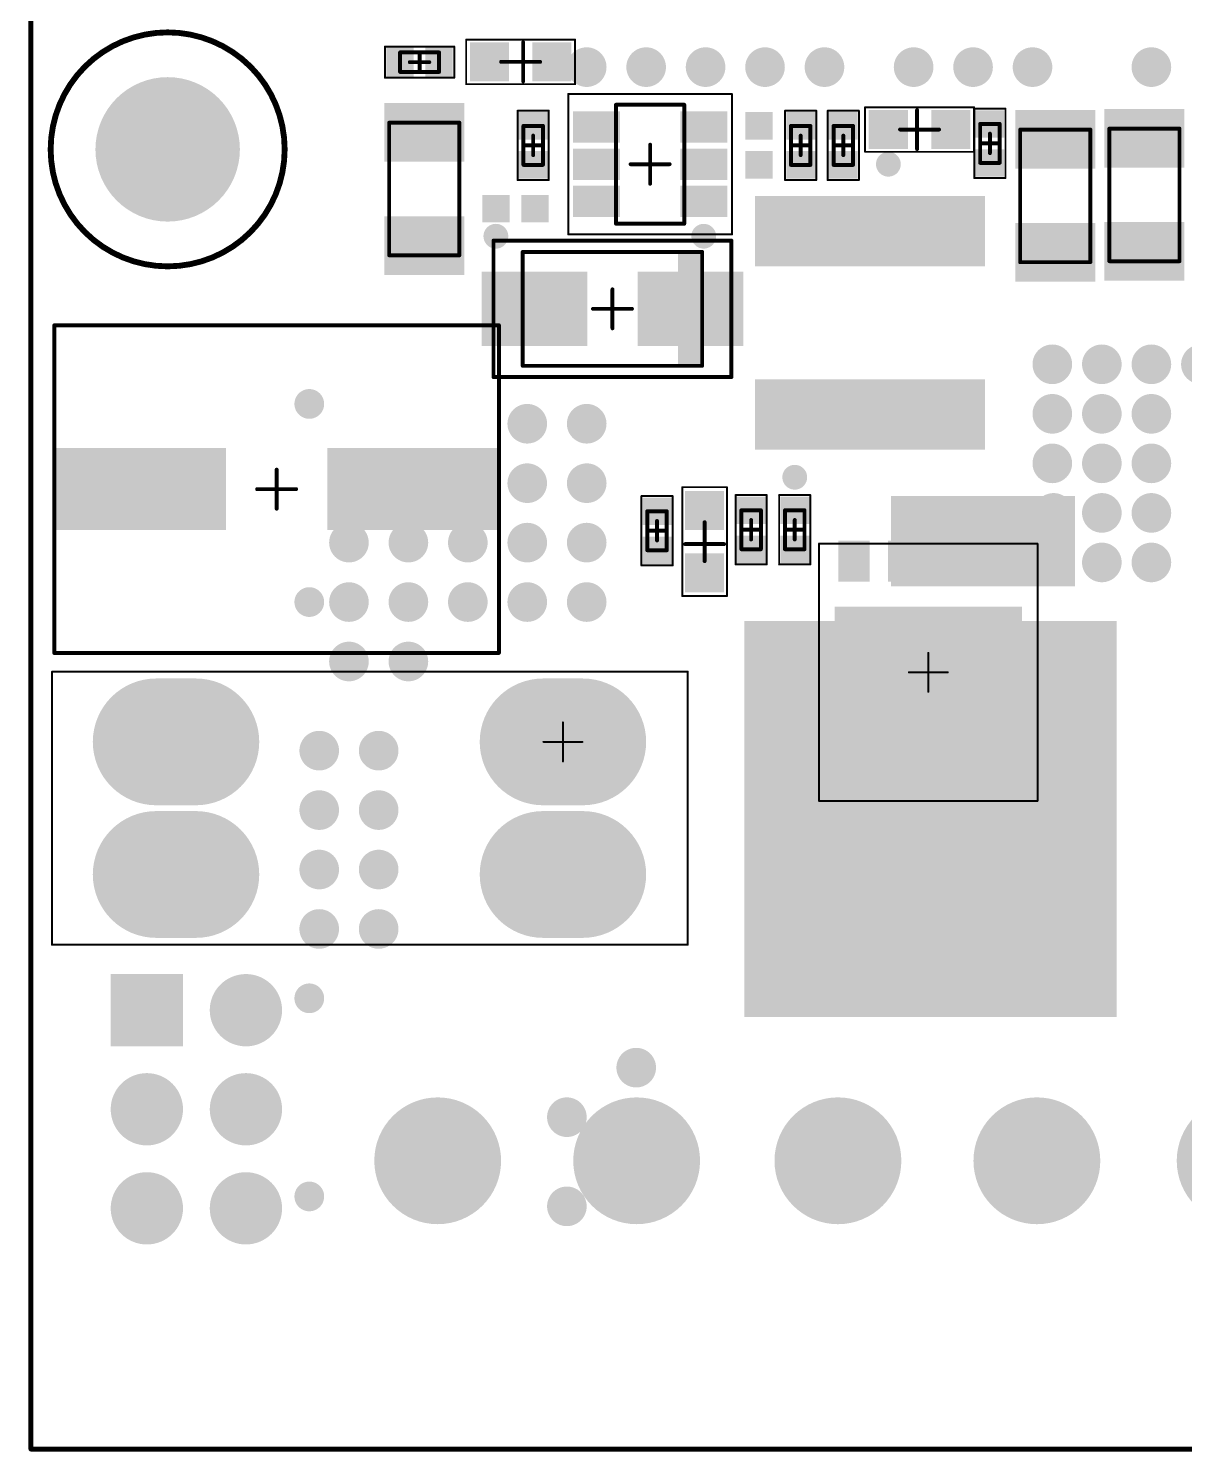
# Model space of a CAD drawing. Header units: millimetres. Extents: x 213 to 316, y 2 to 74.
# Drawn here: x 213.44 to 243.08, y 1.9 to 38.39 of the extents above; entities that cross this region are included whole.
import ezdxf

# ---------------------------------------------------------------- set-up
doc = ezdxf.new("R2010")
doc.units = ezdxf.units.MM
for name, color, linetype in [('BottomSolder', 6, 'Continuous'), ('KeepOutLayer', 6, 'Continuous'), ('Mechanical13', 56, 'Continuous'), ('Mechanical15', 56, 'Continuous'), ('MultiLayer', 9, 'Continuous'), ('TopPaste', 8, 'Continuous'), ('TopSolder', 216, 'Continuous')]:
    doc.layers.add(name, color=color, linetype=linetype)

msp = doc.modelspace()

# ---------------------------------------------------------------- linework, layer by layer
at = {"layer": 'BottomSolder'}
for points, const_width in [([(216.083, 35.289, 1), (217.935, 35.289, 1)], 1.852), ([(215.903, 20.097, 1), (217.528, 20.097, 1)], 1.626), ([(216.919, 20.097, 1), (218.544, 20.097, 1)], 1.626), ([(225.823, 20.097, 1), (227.448, 20.097, 1)], 1.626), ([(226.839, 20.097, 1), (228.464, 20.097, 1)], 1.626), ([(215.903, 16.697, 1), (217.528, 16.697, 1)], 1.626), ([(216.919, 16.697, 1), (218.544, 16.697, 1)], 1.626), ([(225.823, 16.697, 1), (227.448, 16.697, 1)], 1.626), ([(226.839, 16.697, 1), (228.464, 16.697, 1)], 1.626), ([(218.552, 13.217, 1), (219.479, 13.217, 1)], 0.927), ([(216.012, 10.677, 1), (216.939, 10.677, 1)], 0.927), ([(218.552, 10.677, 1), (219.479, 10.677, 1)], 0.927), ([(223.12, 9.356, 1), (224.745, 9.356, 1)], 1.626), ([(228.221, 9.356, 1), (229.846, 9.356, 1)], 1.626), ([(233.381, 9.356, 1), (235.007, 9.356, 1)], 1.626), ([(238.482, 9.356, 1), (240.108, 9.356, 1)], 1.626), ([(243.694, 9.356, 1), (245.319, 9.356, 1)], 1.626), ([(216.012, 8.137, 1), (216.939, 8.137, 1)], 0.927), ([(218.552, 8.137, 1), (219.479, 8.137, 1)], 0.927)]:
    msp.add_lwpolyline(points, format="xyb", close=True, dxfattribs=dict(at, const_width=const_width))
at = {"layer": 'BottomSolder', "const_width": 3.251}
for points in [[(217.731, 20.097), (216.715, 20.097)], [(227.651, 20.097), (226.635, 20.097)], [(217.731, 16.697), (216.715, 16.697)], [(227.651, 16.697), (226.635, 16.697)]]:
    msp.add_lwpolyline(points, dxfattribs=at)
at = {"layer": 'BottomSolder'}
for points in [[(231.792, 13.039), (241.342, 13.039), (231.792, 23.199), (241.342, 23.199)], [(215.549, 14.143), (215.549, 12.29), (217.402, 14.143), (217.402, 12.29)]]:
    msp.add_solid(points, dxfattribs=at)
at = {"layer": 'KeepOutLayer', "const_width": 0.127}
for points in [[(213.504, 1.965), (213.504, 73.643)], [(213.504, 1.965), (314.9, 1.965)]]:
    msp.add_lwpolyline(points, dxfattribs=at)
at = {"layer": 'KeepOutLayer'}
for points, const_width in [([(220.009, 35.289, 1), (214.009, 35.289, 1)], 0.15), ([(213.971, 35.289, 1), (214.046, 35.289, 1)], 0.075), ([(219.971, 35.289, 1), (220.046, 35.289, 1)], 0.075), ([(213.472, 1.965, 1), (213.535, 1.965, 1)], 0.0635), ([(213.472, 1.965, 1), (213.535, 1.965, 1)], 0.0635)]:
    msp.add_lwpolyline(points, format="xyb", close=True, dxfattribs=dict(at, const_width=const_width))
at = {"layer": 'Mechanical13', "const_width": 0.1}
for points in [[(222.968, 37.775), (223.968, 37.775)], [(222.968, 37.275), (222.968, 37.775)], [(223.968, 37.275), (223.968, 37.775)], [(222.968, 37.275), (223.968, 37.275)], [(228.504, 36.433), (230.254, 36.433)], [(228.504, 33.383), (228.504, 36.433)], [(230.254, 33.383), (230.254, 36.433)], [(222.687, 35.973), (224.487, 35.973)], [(222.687, 32.573), (222.687, 35.973)], [(224.487, 32.573), (224.487, 35.973)], [(226.131, 35.891), (226.631, 35.891)], [(226.131, 34.891), (226.131, 35.891)], [(226.631, 34.891), (226.631, 35.891)], [(232.989, 35.891), (233.489, 35.891)], [(232.989, 34.891), (232.989, 35.891)], [(233.489, 34.891), (233.489, 35.891)], [(234.082, 35.891), (234.582, 35.891)], [(234.082, 34.891), (234.082, 35.891)], [(234.582, 34.891), (234.582, 35.891)], [(237.841, 35.942), (238.341, 35.942)], [(237.841, 34.942), (237.841, 35.942)], [(238.341, 34.942), (238.341, 35.942)], [(238.867, 35.796), (240.667, 35.796)], [(238.867, 32.396), (238.867, 35.796)], [(240.667, 32.396), (240.667, 35.796)], [(241.153, 35.821), (242.953, 35.821)], [(241.153, 32.421), (241.153, 35.821)], [(242.953, 32.421), (242.953, 35.821)], [(226.131, 34.891), (226.631, 34.891)], [(232.989, 34.891), (233.489, 34.891)], [(234.082, 34.891), (234.582, 34.891)], [(237.841, 34.942), (238.341, 34.942)], [(228.504, 33.383), (230.254, 33.383)], [(222.687, 32.573), (224.487, 32.573)], [(226.113, 32.66), (230.713, 32.66)], [(226.113, 29.74), (226.113, 32.66)], [(230.713, 29.74), (230.713, 32.66)], [(238.867, 32.396), (240.667, 32.396)], [(241.153, 32.421), (242.953, 32.421)], [(226.113, 29.74), (230.713, 29.74)], [(229.306, 26.01), (229.806, 26.01)], [(229.306, 25.01), (229.306, 26.01)], [(229.806, 25.01), (229.806, 26.01)], [(231.719, 26.036), (232.219, 26.036)], [(231.719, 25.036), (231.719, 26.036)], [(232.219, 25.036), (232.219, 26.036)], [(232.837, 25.036), (232.837, 26.036)], [(232.837, 26.036), (233.337, 26.036)], [(233.337, 25.036), (233.337, 26.036)], [(229.306, 25.01), (229.806, 25.01)], [(231.719, 25.036), (232.219, 25.036)], [(232.837, 25.036), (233.337, 25.036)]]:
    msp.add_lwpolyline(points, dxfattribs=at)
at = {"layer": 'Mechanical13', "const_width": 0.05}
for points in [[(222.943, 37.775, 1), (222.993, 37.775, 1)], [(222.943, 37.775, 1), (222.993, 37.775, 1)], [(223.943, 37.775, 1), (223.993, 37.775, 1)], [(223.943, 37.775, 1), (223.993, 37.775, 1)], [(222.943, 37.275, 1), (222.993, 37.275, 1)], [(222.943, 37.275, 1), (222.993, 37.275, 1)], [(223.943, 37.275, 1), (223.993, 37.275, 1)], [(223.943, 37.275, 1), (223.993, 37.275, 1)], [(228.479, 36.433, 1), (228.529, 36.433, 1)], [(228.479, 36.433, 1), (228.529, 36.433, 1)], [(230.229, 36.433, 1), (230.279, 36.433, 1)], [(230.229, 36.433, 1), (230.279, 36.433, 1)], [(222.662, 35.973, 1), (222.712, 35.973, 1)], [(222.662, 35.973, 1), (222.712, 35.973, 1)], [(224.462, 35.973, 1), (224.512, 35.973, 1)], [(224.462, 35.973, 1), (224.512, 35.973, 1)], [(226.106, 35.891, 1), (226.156, 35.891, 1)], [(226.106, 35.891, 1), (226.156, 35.891, 1)], [(226.606, 35.891, 1), (226.656, 35.891, 1)], [(226.606, 35.891, 1), (226.656, 35.891, 1)], [(232.964, 35.891, 1), (233.014, 35.891, 1)], [(232.964, 35.891, 1), (233.014, 35.891, 1)], [(233.464, 35.891, 1), (233.514, 35.891, 1)], [(233.464, 35.891, 1), (233.514, 35.891, 1)], [(234.057, 35.891, 1), (234.107, 35.891, 1)], [(234.057, 35.891, 1), (234.107, 35.891, 1)], [(234.557, 35.891, 1), (234.607, 35.891, 1)], [(234.557, 35.891, 1), (234.607, 35.891, 1)], [(237.816, 35.942, 1), (237.866, 35.942, 1)], [(237.816, 35.942, 1), (237.866, 35.942, 1)], [(238.316, 35.942, 1), (238.366, 35.942, 1)], [(238.316, 35.942, 1), (238.366, 35.942, 1)], [(238.842, 35.796, 1), (238.892, 35.796, 1)], [(238.842, 35.796, 1), (238.892, 35.796, 1)], [(240.642, 35.796, 1), (240.692, 35.796, 1)], [(240.642, 35.796, 1), (240.692, 35.796, 1)], [(241.128, 35.821, 1), (241.178, 35.821, 1)], [(241.128, 35.821, 1), (241.178, 35.821, 1)], [(242.928, 35.821, 1), (242.978, 35.821, 1)], [(242.928, 35.821, 1), (242.978, 35.821, 1)], [(226.106, 34.891, 1), (226.156, 34.891, 1)], [(226.106, 34.891, 1), (226.156, 34.891, 1)], [(226.606, 34.891, 1), (226.656, 34.891, 1)], [(226.606, 34.891, 1), (226.656, 34.891, 1)], [(232.964, 34.891, 1), (233.014, 34.891, 1)], [(232.964, 34.891, 1), (233.014, 34.891, 1)], [(233.464, 34.891, 1), (233.514, 34.891, 1)], [(233.464, 34.891, 1), (233.514, 34.891, 1)], [(234.057, 34.891, 1), (234.107, 34.891, 1)], [(234.057, 34.891, 1), (234.107, 34.891, 1)], [(234.557, 34.891, 1), (234.607, 34.891, 1)], [(234.557, 34.891, 1), (234.607, 34.891, 1)], [(237.816, 34.942, 1), (237.866, 34.942, 1)], [(237.816, 34.942, 1), (237.866, 34.942, 1)], [(238.316, 34.942, 1), (238.366, 34.942, 1)], [(238.316, 34.942, 1), (238.366, 34.942, 1)], [(228.479, 33.383, 1), (228.529, 33.383, 1)], [(228.479, 33.383, 1), (228.529, 33.383, 1)], [(230.229, 33.383, 1), (230.279, 33.383, 1)], [(230.229, 33.383, 1), (230.279, 33.383, 1)], [(222.662, 32.573, 1), (222.712, 32.573, 1)], [(222.662, 32.573, 1), (222.712, 32.573, 1)], [(224.462, 32.573, 1), (224.512, 32.573, 1)], [(224.462, 32.573, 1), (224.512, 32.573, 1)], [(226.088, 32.66, 1), (226.138, 32.66, 1)], [(226.088, 32.66, 1), (226.138, 32.66, 1)], [(230.688, 32.66, 1), (230.738, 32.66, 1)], [(230.688, 32.66, 1), (230.738, 32.66, 1)], [(238.842, 32.396, 1), (238.892, 32.396, 1)], [(238.842, 32.396, 1), (238.892, 32.396, 1)], [(240.642, 32.396, 1), (240.692, 32.396, 1)], [(240.642, 32.396, 1), (240.692, 32.396, 1)], [(241.128, 32.421, 1), (241.178, 32.421, 1)], [(241.128, 32.421, 1), (241.178, 32.421, 1)], [(242.928, 32.421, 1), (242.978, 32.421, 1)], [(242.928, 32.421, 1), (242.978, 32.421, 1)], [(226.088, 29.74, 1), (226.138, 29.74, 1)], [(226.088, 29.74, 1), (226.138, 29.74, 1)], [(230.688, 29.74, 1), (230.738, 29.74, 1)], [(230.688, 29.74, 1), (230.738, 29.74, 1)], [(229.281, 26.01, 1), (229.331, 26.01, 1)], [(229.281, 26.01, 1), (229.331, 26.01, 1)], [(229.781, 26.01, 1), (229.831, 26.01, 1)], [(229.781, 26.01, 1), (229.831, 26.01, 1)], [(231.694, 26.036, 1), (231.744, 26.036, 1)], [(231.694, 26.036, 1), (231.744, 26.036, 1)], [(232.194, 26.036, 1), (232.244, 26.036, 1)], [(232.194, 26.036, 1), (232.244, 26.036, 1)], [(232.812, 26.036, 1), (232.862, 26.036, 1)], [(232.812, 26.036, 1), (232.862, 26.036, 1)], [(233.312, 26.036, 1), (233.362, 26.036, 1)], [(233.312, 26.036, 1), (233.362, 26.036, 1)], [(229.281, 25.01, 1), (229.331, 25.01, 1)], [(229.281, 25.01, 1), (229.331, 25.01, 1)], [(229.781, 25.01, 1), (229.831, 25.01, 1)], [(229.781, 25.01, 1), (229.831, 25.01, 1)], [(231.694, 25.036, 1), (231.744, 25.036, 1)], [(231.694, 25.036, 1), (231.744, 25.036, 1)], [(232.194, 25.036, 1), (232.244, 25.036, 1)], [(232.194, 25.036, 1), (232.244, 25.036, 1)], [(232.812, 25.036, 1), (232.862, 25.036, 1)], [(232.812, 25.036, 1), (232.862, 25.036, 1)], [(233.312, 25.036, 1), (233.362, 25.036, 1)], [(233.312, 25.036, 1), (233.362, 25.036, 1)]]:
    msp.add_lwpolyline(points, format="xyb", close=True, dxfattribs=at)
at = {"layer": 'Mechanical13'}
msp.add_solid([(230.094, 29.74), (230.713, 29.74), (230.094, 32.66), (230.713, 32.66)], dxfattribs=at)
at = {"layer": 'Mechanical15'}
for points, const_width in [([(222.579, 37.925), (224.357, 37.925)], 0.05), ([(222.579, 37.125), (222.579, 37.925)], 0.05), ([(224.357, 37.125), (224.357, 37.925)], 0.05), ([(224.662, 38.104), (227.456, 38.104)], 0.05), ([(224.662, 38.104), (224.662, 36.961)], 0.05), ([(226.123, 37.033), (226.123, 38.033)], 0.1), ([(227.456, 36.961), (227.456, 38.104)], 0.05), ([(223.468, 37.275), (223.468, 37.775)], 0.1), ([(225.559, 37.533), (226.559, 37.533)], 0.1), ([(223.218, 37.525), (223.718, 37.525)], 0.1), ([(222.579, 37.125), (224.357, 37.125)], 0.05), ([(224.662, 36.961), (227.456, 36.961)], 0.05), ([(227.279, 36.708), (231.479, 36.708)], 0.05), ([(227.279, 33.108), (227.279, 36.708)], 0.05), ([(231.479, 33.108), (231.479, 36.708)], 0.05), ([(225.981, 36.28), (226.781, 36.28)], 0.05), ([(225.981, 34.502), (225.981, 36.28)], 0.05), ([(226.781, 34.502), (226.781, 36.28)], 0.05), ([(232.839, 36.28), (233.639, 36.28)], 0.05), ([(232.839, 34.502), (232.839, 36.28)], 0.05), ([(233.639, 34.502), (233.639, 36.28)], 0.05), ([(233.932, 36.28), (234.732, 36.28)], 0.05), ([(233.932, 34.502), (233.932, 36.28)], 0.05), ([(234.732, 34.502), (234.732, 36.28)], 0.05), ([(234.89, 36.369), (237.684, 36.369)], 0.05), ([(234.89, 35.226), (234.89, 36.369)], 0.05), ([(236.224, 35.297), (236.224, 36.297)], 0.1), ([(237.684, 36.369), (237.684, 35.226)], 0.05), ([(237.691, 36.331), (238.491, 36.331)], 0.05), ([(237.691, 34.553), (237.691, 36.331)], 0.05), ([(238.491, 34.553), (238.491, 36.331)], 0.05), ([(235.787, 35.797), (236.787, 35.797)], 0.1), ([(226.131, 35.391), (226.631, 35.391)], 0.1), ([(226.381, 35.141), (226.381, 35.641)], 0.1), ([(229.379, 34.408), (229.379, 35.408)], 0.1), ([(232.989, 35.391), (233.489, 35.391)], 0.1), ([(233.239, 35.141), (233.239, 35.641)], 0.1), ([(234.082, 35.391), (234.582, 35.391)], 0.1), ([(234.332, 35.141), (234.332, 35.641)], 0.1), ([(237.841, 35.442), (238.341, 35.442)], 0.1), ([(238.091, 35.192), (238.091, 35.692)], 0.1), ([(234.89, 35.226), (237.684, 35.226)], 0.05), ([(228.879, 34.908), (229.879, 34.908)], 0.1), ([(225.981, 34.502), (226.781, 34.502)], 0.05), ([(232.839, 34.502), (233.639, 34.502)], 0.05), ([(233.932, 34.502), (234.732, 34.502)], 0.05), ([(237.691, 34.553), (238.491, 34.553)], 0.05), ([(225.363, 32.95), (231.463, 32.95)], 0.1), ([(225.363, 29.45), (225.363, 32.95)], 0.1), ([(227.279, 33.108), (231.479, 33.108)], 0.05), ([(231.463, 29.45), (231.463, 32.95)], 0.1), ([(228.413, 30.7), (228.413, 31.7)], 0.1), ([(227.913, 31.2), (228.913, 31.2)], 0.1), ([(214.103, 26.577), (214.103, 30.777)], 0.1), ([(214.103, 30.777), (225.503, 30.777)], 0.1), ([(225.503, 22.377), (225.503, 30.777)], 0.1), ([(225.363, 29.45), (231.463, 29.45)], 0.1), ([(219.803, 26.077), (219.803, 27.077)], 0.1), ([(230.204, 23.834), (230.204, 26.628)], 0.05), ([(230.204, 26.628), (231.347, 26.628)], 0.05), ([(231.347, 23.834), (231.347, 26.628)], 0.05), ([(214.103, 22.377), (214.103, 26.577)], 0.1), ([(219.303, 26.577), (220.303, 26.577)], 0.1), ([(229.156, 26.399), (229.956, 26.399)], 0.05), ([(229.156, 24.621), (229.156, 26.399)], 0.05), ([(229.956, 24.621), (229.956, 26.399)], 0.05), ([(231.569, 26.425), (232.369, 26.425)], 0.05), ([(231.569, 24.647), (231.569, 26.425)], 0.05), ([(232.369, 24.647), (232.369, 26.425)], 0.05), ([(232.687, 24.647), (232.687, 26.425)], 0.05), ([(232.687, 26.425), (233.487, 26.425)], 0.05), ([(233.487, 24.647), (233.487, 26.425)], 0.05), ([(229.306, 25.51), (229.806, 25.51)], 0.1), ([(229.556, 25.26), (229.556, 25.76)], 0.1), ([(230.776, 24.731), (230.776, 25.731)], 0.1), ([(231.719, 25.536), (232.219, 25.536)], 0.1), ([(231.969, 25.286), (231.969, 25.786)], 0.1), ([(232.837, 25.536), (233.337, 25.536)], 0.1), ([(233.087, 25.286), (233.087, 25.786)], 0.1), ([(230.276, 25.168), (231.276, 25.168)], 0.1), ([(233.712, 25.181), (233.712, 18.581)], 0.05), ([(233.712, 25.181), (239.312, 25.181)], 0.05), ([(239.312, 18.581), (239.312, 25.181)], 0.05), ([(229.156, 24.621), (229.956, 24.621)], 0.05), ([(231.569, 24.647), (232.369, 24.647)], 0.05), ([(232.687, 24.647), (233.487, 24.647)], 0.05), ([(230.204, 23.834), (231.347, 23.834)], 0.05), ([(214.103, 22.377), (225.503, 22.377)], 0.1), ([(236.512, 21.381), (236.512, 22.381)], 0.05), ([(214.043, 21.897), (230.343, 21.897)], 0.05), ([(214.043, 14.897), (214.043, 21.897)], 0.05), ([(230.343, 14.897), (230.343, 21.897)], 0.05), ([(236.012, 21.881), (237.012, 21.881)], 0.05), ([(227.143, 19.597), (227.143, 20.597)], 0.05), ([(226.643, 20.097), (227.643, 20.097)], 0.05), ([(233.712, 18.581), (239.312, 18.581)], 0.05), ([(214.043, 14.897), (230.343, 14.897)], 0.05)]:
    msp.add_lwpolyline(points, dxfattribs=dict(at, const_width=const_width))
for points, const_width in [([(222.567, 37.925, 1), (222.592, 37.925, 1)], 0.025), ([(222.567, 37.925, 1), (222.592, 37.925, 1)], 0.025), ([(224.345, 37.925, 1), (224.37, 37.925, 1)], 0.025), ([(224.345, 37.925, 1), (224.37, 37.925, 1)], 0.025), ([(224.65, 38.104, 1), (224.675, 38.104, 1)], 0.025), ([(224.65, 38.104, 1), (224.675, 38.104, 1)], 0.025), ([(226.098, 38.033, 1), (226.148, 38.033, 1)], 0.05), ([(227.444, 38.104, 1), (227.469, 38.104, 1)], 0.025), ([(227.444, 38.104, 1), (227.469, 38.104, 1)], 0.025), ([(223.443, 37.775, 1), (223.493, 37.775, 1)], 0.05), ([(225.534, 37.533, 1), (225.584, 37.533, 1)], 0.05), ([(226.534, 37.533, 1), (226.584, 37.533, 1)], 0.05), ([(223.193, 37.525, 1), (223.243, 37.525, 1)], 0.05), ([(223.443, 37.275, 1), (223.493, 37.275, 1)], 0.05), ([(223.693, 37.525, 1), (223.743, 37.525, 1)], 0.05), ([(222.567, 37.125, 1), (222.592, 37.125, 1)], 0.025), ([(222.567, 37.125, 1), (222.592, 37.125, 1)], 0.025), ([(224.345, 37.125, 1), (224.37, 37.125, 1)], 0.025), ([(224.345, 37.125, 1), (224.37, 37.125, 1)], 0.025), ([(224.65, 36.961, 1), (224.675, 36.961, 1)], 0.025), ([(224.65, 36.961, 1), (224.675, 36.961, 1)], 0.025), ([(226.098, 37.033, 1), (226.148, 37.033, 1)], 0.05), ([(227.444, 36.961, 1), (227.469, 36.961, 1)], 0.025), ([(227.444, 36.961, 1), (227.469, 36.961, 1)], 0.025), ([(227.266, 36.708, 1), (227.291, 36.708, 1)], 0.025), ([(227.266, 36.708, 1), (227.291, 36.708, 1)], 0.025), ([(231.466, 36.708, 1), (231.491, 36.708, 1)], 0.025), ([(231.466, 36.708, 1), (231.491, 36.708, 1)], 0.025), ([(225.969, 36.28, 1), (225.994, 36.28, 1)], 0.025), ([(225.969, 36.28, 1), (225.994, 36.28, 1)], 0.025), ([(226.769, 36.28, 1), (226.794, 36.28, 1)], 0.025), ([(226.769, 36.28, 1), (226.794, 36.28, 1)], 0.025), ([(232.827, 36.28, 1), (232.852, 36.28, 1)], 0.025), ([(232.827, 36.28, 1), (232.852, 36.28, 1)], 0.025), ([(233.627, 36.28, 1), (233.652, 36.28, 1)], 0.025), ([(233.627, 36.28, 1), (233.652, 36.28, 1)], 0.025), ([(233.919, 36.28, 1), (233.944, 36.28, 1)], 0.025), ([(233.919, 36.28, 1), (233.944, 36.28, 1)], 0.025), ([(234.719, 36.28, 1), (234.744, 36.28, 1)], 0.025), ([(234.719, 36.28, 1), (234.744, 36.28, 1)], 0.025), ([(234.878, 36.369, 1), (234.903, 36.369, 1)], 0.025), ([(234.878, 36.369, 1), (234.903, 36.369, 1)], 0.025), ([(236.199, 36.297, 1), (236.249, 36.297, 1)], 0.05), ([(237.672, 36.369, 1), (237.697, 36.369, 1)], 0.025), ([(237.672, 36.369, 1), (237.697, 36.369, 1)], 0.025), ([(237.678, 36.331, 1), (237.703, 36.331, 1)], 0.025), ([(237.678, 36.331, 1), (237.703, 36.331, 1)], 0.025), ([(238.478, 36.331, 1), (238.503, 36.331, 1)], 0.025), ([(238.478, 36.331, 1), (238.503, 36.331, 1)], 0.025), ([(235.762, 35.797, 1), (235.812, 35.797, 1)], 0.05), ([(236.762, 35.797, 1), (236.812, 35.797, 1)], 0.05), ([(226.106, 35.391, 1), (226.156, 35.391, 1)], 0.05), ([(226.356, 35.641, 1), (226.406, 35.641, 1)], 0.05), ([(226.606, 35.391, 1), (226.656, 35.391, 1)], 0.05), ([(229.354, 35.408, 1), (229.404, 35.408, 1)], 0.05), ([(232.964, 35.391, 1), (233.014, 35.391, 1)], 0.05), ([(233.214, 35.641, 1), (233.264, 35.641, 1)], 0.05), ([(233.464, 35.391, 1), (233.514, 35.391, 1)], 0.05), ([(234.057, 35.391, 1), (234.107, 35.391, 1)], 0.05), ([(234.307, 35.641, 1), (234.357, 35.641, 1)], 0.05), ([(234.557, 35.391, 1), (234.607, 35.391, 1)], 0.05), ([(237.816, 35.442, 1), (237.866, 35.442, 1)], 0.05), ([(238.066, 35.692, 1), (238.116, 35.692, 1)], 0.05), ([(238.316, 35.442, 1), (238.366, 35.442, 1)], 0.05), ([(226.356, 35.141, 1), (226.406, 35.141, 1)], 0.05), ([(233.214, 35.141, 1), (233.264, 35.141, 1)], 0.05), ([(234.307, 35.141, 1), (234.357, 35.141, 1)], 0.05), ([(234.878, 35.226, 1), (234.903, 35.226, 1)], 0.025), ([(234.878, 35.226, 1), (234.903, 35.226, 1)], 0.025), ([(236.199, 35.297, 1), (236.249, 35.297, 1)], 0.05), ([(237.672, 35.226, 1), (237.697, 35.226, 1)], 0.025), ([(237.672, 35.226, 1), (237.697, 35.226, 1)], 0.025), ([(238.066, 35.192, 1), (238.116, 35.192, 1)], 0.05), ([(228.854, 34.908, 1), (228.904, 34.908, 1)], 0.05), ([(229.854, 34.908, 1), (229.904, 34.908, 1)], 0.05), ([(225.969, 34.502, 1), (225.994, 34.502, 1)], 0.025), ([(225.969, 34.502, 1), (225.994, 34.502, 1)], 0.025), ([(226.769, 34.502, 1), (226.794, 34.502, 1)], 0.025), ([(226.769, 34.502, 1), (226.794, 34.502, 1)], 0.025), ([(229.354, 34.408, 1), (229.404, 34.408, 1)], 0.05), ([(232.827, 34.502, 1), (232.852, 34.502, 1)], 0.025), ([(232.827, 34.502, 1), (232.852, 34.502, 1)], 0.025), ([(233.627, 34.502, 1), (233.652, 34.502, 1)], 0.025), ([(233.627, 34.502, 1), (233.652, 34.502, 1)], 0.025), ([(233.919, 34.502, 1), (233.944, 34.502, 1)], 0.025), ([(233.919, 34.502, 1), (233.944, 34.502, 1)], 0.025), ([(234.719, 34.502, 1), (234.744, 34.502, 1)], 0.025), ([(234.719, 34.502, 1), (234.744, 34.502, 1)], 0.025), ([(237.678, 34.553, 1), (237.703, 34.553, 1)], 0.025), ([(237.678, 34.553, 1), (237.703, 34.553, 1)], 0.025), ([(238.478, 34.553, 1), (238.503, 34.553, 1)], 0.025), ([(238.478, 34.553, 1), (238.503, 34.553, 1)], 0.025), ([(225.338, 32.95, 1), (225.388, 32.95, 1)], 0.05), ([(225.338, 32.95, 1), (225.388, 32.95, 1)], 0.05), ([(227.266, 33.108, 1), (227.291, 33.108, 1)], 0.025), ([(227.266, 33.108, 1), (227.291, 33.108, 1)], 0.025), ([(231.438, 32.95, 1), (231.488, 32.95, 1)], 0.05), ([(231.438, 32.95, 1), (231.488, 32.95, 1)], 0.05), ([(231.466, 33.108, 1), (231.491, 33.108, 1)], 0.025), ([(231.466, 33.108, 1), (231.491, 33.108, 1)], 0.025), ([(228.388, 31.7, 1), (228.438, 31.7, 1)], 0.05), ([(227.888, 31.2, 1), (227.938, 31.2, 1)], 0.05), ([(228.888, 31.2, 1), (228.938, 31.2, 1)], 0.05), ([(214.078, 30.777, 1), (214.128, 30.777, 1)], 0.05), ([(214.078, 30.777, 1), (214.128, 30.777, 1)], 0.05), ([(225.478, 30.777, 1), (225.528, 30.777, 1)], 0.05), ([(225.478, 30.777, 1), (225.528, 30.777, 1)], 0.05), ([(228.388, 30.7, 1), (228.438, 30.7, 1)], 0.05), ([(225.338, 29.45, 1), (225.388, 29.45, 1)], 0.05), ([(225.338, 29.45, 1), (225.388, 29.45, 1)], 0.05), ([(231.438, 29.45, 1), (231.488, 29.45, 1)], 0.05), ([(231.438, 29.45, 1), (231.488, 29.45, 1)], 0.05), ([(219.778, 27.077, 1), (219.828, 27.077, 1)], 0.05), ([(230.192, 26.628, 1), (230.217, 26.628, 1)], 0.025), ([(230.192, 26.628, 1), (230.217, 26.628, 1)], 0.025), ([(231.335, 26.628, 1), (231.36, 26.628, 1)], 0.025), ([(231.335, 26.628, 1), (231.36, 26.628, 1)], 0.025), ([(214.078, 26.577, 1), (214.128, 26.577, 1)], 0.05), ([(214.078, 26.577, 1), (214.128, 26.577, 1)], 0.05), ([(219.278, 26.577, 1), (219.328, 26.577, 1)], 0.05), ([(220.278, 26.577, 1), (220.328, 26.577, 1)], 0.05), ([(229.144, 26.399, 1), (229.169, 26.399, 1)], 0.025), ([(229.144, 26.399, 1), (229.169, 26.399, 1)], 0.025), ([(229.944, 26.399, 1), (229.969, 26.399, 1)], 0.025), ([(229.944, 26.399, 1), (229.969, 26.399, 1)], 0.025), ([(231.557, 26.425, 1), (231.582, 26.425, 1)], 0.025), ([(231.557, 26.425, 1), (231.582, 26.425, 1)], 0.025), ([(232.357, 26.425, 1), (232.382, 26.425, 1)], 0.025), ([(232.357, 26.425, 1), (232.382, 26.425, 1)], 0.025), ([(232.674, 26.425, 1), (232.699, 26.425, 1)], 0.025), ([(232.674, 26.425, 1), (232.699, 26.425, 1)], 0.025), ([(233.474, 26.425, 1), (233.499, 26.425, 1)], 0.025), ([(233.474, 26.425, 1), (233.499, 26.425, 1)], 0.025), ([(219.778, 26.077, 1), (219.828, 26.077, 1)], 0.05), ([(229.281, 25.51, 1), (229.331, 25.51, 1)], 0.05), ([(229.531, 25.76, 1), (229.581, 25.76, 1)], 0.05), ([(229.781, 25.51, 1), (229.831, 25.51, 1)], 0.05), ([(230.751, 25.731, 1), (230.801, 25.731, 1)], 0.05), ([(231.694, 25.536, 1), (231.744, 25.536, 1)], 0.05), ([(231.944, 25.786, 1), (231.994, 25.786, 1)], 0.05), ([(232.194, 25.536, 1), (232.244, 25.536, 1)], 0.05), ([(232.812, 25.536, 1), (232.862, 25.536, 1)], 0.05), ([(233.062, 25.786, 1), (233.112, 25.786, 1)], 0.05), ([(233.312, 25.536, 1), (233.362, 25.536, 1)], 0.05), ([(229.531, 25.26, 1), (229.581, 25.26, 1)], 0.05), ([(230.251, 25.168, 1), (230.301, 25.168, 1)], 0.05), ([(231.251, 25.168, 1), (231.301, 25.168, 1)], 0.05), ([(231.944, 25.286, 1), (231.994, 25.286, 1)], 0.05), ([(233.062, 25.286, 1), (233.112, 25.286, 1)], 0.05), ([(233.699, 25.181, 1), (233.724, 25.181, 1)], 0.025), ([(233.699, 25.181, 1), (233.724, 25.181, 1)], 0.025), ([(239.299, 25.181, 1), (239.324, 25.181, 1)], 0.025), ([(239.299, 25.181, 1), (239.324, 25.181, 1)], 0.025), ([(229.144, 24.621, 1), (229.169, 24.621, 1)], 0.025), ([(229.144, 24.621, 1), (229.169, 24.621, 1)], 0.025), ([(229.944, 24.621, 1), (229.969, 24.621, 1)], 0.025), ([(229.944, 24.621, 1), (229.969, 24.621, 1)], 0.025), ([(230.751, 24.731, 1), (230.801, 24.731, 1)], 0.05), ([(231.557, 24.647, 1), (231.582, 24.647, 1)], 0.025), ([(231.557, 24.647, 1), (231.582, 24.647, 1)], 0.025), ([(232.357, 24.647, 1), (232.382, 24.647, 1)], 0.025), ([(232.357, 24.647, 1), (232.382, 24.647, 1)], 0.025), ([(232.674, 24.647, 1), (232.699, 24.647, 1)], 0.025), ([(232.674, 24.647, 1), (232.699, 24.647, 1)], 0.025), ([(233.474, 24.647, 1), (233.499, 24.647, 1)], 0.025), ([(233.474, 24.647, 1), (233.499, 24.647, 1)], 0.025), ([(230.192, 23.834, 1), (230.217, 23.834, 1)], 0.025), ([(230.192, 23.834, 1), (230.217, 23.834, 1)], 0.025), ([(231.335, 23.834, 1), (231.36, 23.834, 1)], 0.025), ([(231.335, 23.834, 1), (231.36, 23.834, 1)], 0.025), ([(214.078, 22.377, 1), (214.128, 22.377, 1)], 0.05), ([(214.078, 22.377, 1), (214.128, 22.377, 1)], 0.05), ([(225.478, 22.377, 1), (225.528, 22.377, 1)], 0.05), ([(225.478, 22.377, 1), (225.528, 22.377, 1)], 0.05), ([(236.499, 22.381, 1), (236.524, 22.381, 1)], 0.025), ([(214.031, 21.897, 1), (214.056, 21.897, 1)], 0.025), ([(214.031, 21.897, 1), (214.056, 21.897, 1)], 0.025), ([(230.331, 21.897, 1), (230.356, 21.897, 1)], 0.025), ([(230.331, 21.897, 1), (230.356, 21.897, 1)], 0.025), ([(235.999, 21.881, 1), (236.024, 21.881, 1)], 0.025), ([(236.999, 21.881, 1), (237.024, 21.881, 1)], 0.025), ([(236.499, 21.381, 1), (236.524, 21.381, 1)], 0.025), ([(227.131, 20.597, 1), (227.156, 20.597, 1)], 0.025), ([(226.631, 20.097, 1), (226.656, 20.097, 1)], 0.025), ([(227.631, 20.097, 1), (227.656, 20.097, 1)], 0.025), ([(227.131, 19.597, 1), (227.156, 19.597, 1)], 0.025), ([(233.699, 18.581, 1), (233.724, 18.581, 1)], 0.025), ([(233.699, 18.581, 1), (233.724, 18.581, 1)], 0.025), ([(239.299, 18.581, 1), (239.324, 18.581, 1)], 0.025), ([(239.299, 18.581, 1), (239.324, 18.581, 1)], 0.025), ([(214.031, 14.897, 1), (214.056, 14.897, 1)], 0.025), ([(214.031, 14.897, 1), (214.056, 14.897, 1)], 0.025), ([(230.331, 14.897, 1), (230.356, 14.897, 1)], 0.025), ([(230.331, 14.897, 1), (230.356, 14.897, 1)], 0.025)]:
    msp.add_lwpolyline(points, format="xyb", close=True, dxfattribs=dict(at, const_width=const_width))
at = {"layer": 'MultiLayer'}
for points, const_width in [([(227.499, 37.398, 1), (228.007, 37.398, 1)], 0.508), ([(229.023, 37.398, 1), (229.531, 37.398, 1)], 0.508), ([(230.547, 37.398, 1), (231.055, 37.398, 1)], 0.508), ([(232.071, 37.398, 1), (232.579, 37.398, 1)], 0.508), ([(233.595, 37.398, 1), (234.103, 37.398, 1)], 0.508), ([(235.881, 37.398, 1), (236.389, 37.398, 1)], 0.508), ([(237.405, 37.398, 1), (237.913, 37.398, 1)], 0.508), ([(238.929, 37.398, 1), (239.437, 37.398, 1)], 0.508), ([(241.977, 37.398, 1), (242.485, 37.398, 1)], 0.508), ([(216.134, 35.289, 1), (217.884, 35.289, 1)], 1.75), ([(235.329, 34.908, 1), (235.646, 34.908, 1)], 0.318), ([(225.265, 33.062, 1), (225.583, 33.062, 1)], 0.318), ([(230.595, 33.062, 1), (230.912, 33.062, 1)], 0.318), ([(239.437, 29.778, 1), (239.945, 29.778, 1)], 0.508), ([(240.707, 29.778, 1), (241.215, 29.778, 1)], 0.508), ([(241.977, 29.778, 1), (242.485, 29.778, 1)], 0.508), ([(243.247, 29.778, 1), (243.755, 29.778, 1)], 0.508), ([(220.45, 28.762, 1), (220.831, 28.762, 1)], 0.381), ([(239.437, 28.508, 1), (239.945, 28.508, 1)], 0.508), ([(240.707, 28.508, 1), (241.215, 28.508, 1)], 0.508), ([(241.977, 28.508, 1), (242.485, 28.508, 1)], 0.508), ([(225.975, 28.254, 1), (226.483, 28.254, 1)], 0.508), ([(227.499, 28.254, 1), (228.007, 28.254, 1)], 0.508), ([(239.437, 27.238, 1), (239.945, 27.238, 1)], 0.508), ([(240.707, 27.238, 1), (241.215, 27.238, 1)], 0.508), ([(241.977, 27.238, 1), (242.485, 27.238, 1)], 0.508), ([(225.975, 26.73, 1), (226.483, 26.73, 1)], 0.508), ([(227.499, 26.73, 1), (228.007, 26.73, 1)], 0.508), ([(232.928, 26.882, 1), (233.246, 26.882, 1)], 0.318), ([(239.469, 25.968, 1), (239.977, 25.968, 1)], 0.508), ([(240.707, 25.968, 1), (241.215, 25.968, 1)], 0.508), ([(241.977, 25.968, 1), (242.485, 25.968, 1)], 0.508), ([(221.403, 25.206, 1), (221.911, 25.206, 1)], 0.508), ([(222.927, 25.206, 1), (223.435, 25.206, 1)], 0.508), ([(224.451, 25.206, 1), (224.959, 25.206, 1)], 0.508), ([(225.975, 25.206, 1), (226.483, 25.206, 1)], 0.508), ([(227.499, 25.206, 1), (228.007, 25.206, 1)], 0.508), ([(239.469, 24.698, 1), (239.977, 24.698, 1)], 0.508), ([(240.707, 24.698, 1), (241.215, 24.698, 1)], 0.508), ([(241.977, 24.698, 1), (242.485, 24.698, 1)], 0.508), ([(221.403, 23.682, 1), (221.911, 23.682, 1)], 0.508), ([(222.927, 23.682, 1), (223.435, 23.682, 1)], 0.508), ([(224.451, 23.682, 1), (224.959, 23.682, 1)], 0.508), ([(225.975, 23.682, 1), (226.483, 23.682, 1)], 0.508), ([(227.499, 23.682, 1), (228.007, 23.682, 1)], 0.508), ([(220.45, 23.682, 1), (220.831, 23.682, 1)], 0.381), ([(221.403, 22.158, 1), (221.911, 22.158, 1)], 0.508), ([(222.927, 22.158, 1), (223.435, 22.158, 1)], 0.508), ([(232.452, 22.412, 1), (232.96, 22.412, 1)], 0.508), ([(234.992, 22.412, 1), (235.5, 22.412, 1)], 0.508), ([(236.262, 22.412, 1), (236.77, 22.412, 1)], 0.508), ([(237.532, 22.412, 1), (238.04, 22.412, 1)], 0.508), ([(240.072, 22.412, 1), (240.58, 22.412, 1)], 0.508), ([(215.953, 20.097, 1), (217.477, 20.097, 1)], 1.524), ([(216.969, 20.097, 1), (218.493, 20.097, 1)], 1.524), ([(225.873, 20.097, 1), (227.397, 20.097, 1)], 1.524), ([(226.889, 20.097, 1), (228.413, 20.097, 1)], 1.524), ([(232.452, 21.142, 1), (232.96, 21.142, 1)], 0.508), ([(233.722, 21.142, 1), (234.23, 21.142, 1)], 0.508), ([(234.992, 21.142, 1), (235.5, 21.142, 1)], 0.508), ([(236.262, 21.142, 1), (236.77, 21.142, 1)], 0.508), ([(237.532, 21.142, 1), (238.04, 21.142, 1)], 0.508), ([(238.802, 21.142, 1), (239.31, 21.142, 1)], 0.508), ([(240.072, 21.142, 1), (240.58, 21.142, 1)], 0.508), ([(220.641, 19.872, 1), (221.149, 19.872, 1)], 0.508), ([(222.165, 19.872, 1), (222.673, 19.872, 1)], 0.508), ([(232.452, 19.872, 1), (232.96, 19.872, 1)], 0.508), ([(233.722, 19.872, 1), (234.23, 19.872, 1)], 0.508), ([(234.992, 19.872, 1), (235.5, 19.872, 1)], 0.508), ([(236.262, 19.872, 1), (236.77, 19.872, 1)], 0.508), ([(237.532, 19.872, 1), (238.04, 19.872, 1)], 0.508), ([(238.802, 19.872, 1), (239.31, 19.872, 1)], 0.508), ([(240.072, 19.872, 1), (240.58, 19.872, 1)], 0.508), ([(232.452, 18.602, 1), (232.96, 18.602, 1)], 0.508), ([(233.722, 18.602, 1), (234.23, 18.602, 1)], 0.508), ([(234.992, 18.602, 1), (235.5, 18.602, 1)], 0.508), ([(236.262, 18.602, 1), (236.77, 18.602, 1)], 0.508), ([(237.532, 18.602, 1), (238.04, 18.602, 1)], 0.508), ([(238.802, 18.602, 1), (239.31, 18.602, 1)], 0.508), ([(240.072, 18.602, 1), (240.58, 18.602, 1)], 0.508), ([(220.641, 18.348, 1), (221.149, 18.348, 1)], 0.508), ([(222.165, 18.348, 1), (222.673, 18.348, 1)], 0.508), ([(215.953, 16.697, 1), (217.477, 16.697, 1)], 1.524), ([(216.969, 16.697, 1), (218.493, 16.697, 1)], 1.524), ([(225.873, 16.697, 1), (227.397, 16.697, 1)], 1.524), ([(226.889, 16.697, 1), (228.413, 16.697, 1)], 1.524), ([(232.452, 17.332, 1), (232.96, 17.332, 1)], 0.508), ([(233.722, 17.332, 1), (234.23, 17.332, 1)], 0.508), ([(234.992, 17.332, 1), (235.5, 17.332, 1)], 0.508), ([(236.262, 17.332, 1), (236.77, 17.332, 1)], 0.508), ([(237.532, 17.332, 1), (238.04, 17.332, 1)], 0.508), ([(238.802, 17.332, 1), (239.31, 17.332, 1)], 0.508), ([(240.072, 17.332, 1), (240.58, 17.332, 1)], 0.508), ([(220.641, 16.824, 1), (221.149, 16.824, 1)], 0.508), ([(222.165, 16.824, 1), (222.673, 16.824, 1)], 0.508), ([(232.452, 16.062, 1), (232.96, 16.062, 1)], 0.508), ([(233.722, 16.062, 1), (234.23, 16.062, 1)], 0.508), ([(234.992, 16.062, 1), (235.5, 16.062, 1)], 0.508), ([(236.262, 16.062, 1), (236.77, 16.062, 1)], 0.508), ([(237.532, 16.062, 1), (238.04, 16.062, 1)], 0.508), ([(238.802, 16.062, 1), (239.31, 16.062, 1)], 0.508), ([(240.072, 16.062, 1), (240.58, 16.062, 1)], 0.508), ([(220.641, 15.3, 1), (221.149, 15.3, 1)], 0.508), ([(222.165, 15.3, 1), (222.673, 15.3, 1)], 0.508), ([(218.603, 13.217, 1), (219.428, 13.217, 1)], 0.825), ([(220.45, 13.522, 1), (220.831, 13.522, 1)], 0.381), ([(228.769, 11.744, 1), (229.277, 11.744, 1)], 0.508), ([(216.063, 10.677, 1), (216.888, 10.677, 1)], 0.825), ([(218.603, 10.677, 1), (219.428, 10.677, 1)], 0.825), ([(226.991, 10.474, 1), (227.499, 10.474, 1)], 0.508), ([(223.17, 9.356, 1), (224.694, 9.356, 1)], 1.524), ([(228.272, 9.356, 1), (229.796, 9.356, 1)], 1.524), ([(233.432, 9.356, 1), (234.956, 9.356, 1)], 1.524), ([(238.533, 9.356, 1), (240.057, 9.356, 1)], 1.524), ([(243.744, 9.356, 1), (245.268, 9.356, 1)], 1.524), ([(216.063, 8.137, 1), (216.888, 8.137, 1)], 0.825), ([(218.603, 8.137, 1), (219.428, 8.137, 1)], 0.825), ([(220.45, 8.442, 1), (220.831, 8.442, 1)], 0.381), ([(226.991, 8.188, 1), (227.499, 8.188, 1)], 0.508)]:
    msp.add_lwpolyline(points, format="xyb", close=True, dxfattribs=dict(at, const_width=const_width))
at = {"layer": 'MultiLayer', "const_width": 3.048}
for points in [[(217.731, 20.097), (216.715, 20.097)], [(227.651, 20.097), (226.635, 20.097)], [(217.731, 16.697), (216.715, 16.697)], [(227.651, 16.697), (226.635, 16.697)]]:
    msp.add_lwpolyline(points, dxfattribs=at)
at = {"layer": 'MultiLayer'}
msp.add_solid([(215.65, 14.042), (215.65, 12.392), (217.3, 14.042), (217.3, 12.392)], dxfattribs=at)
at = {"layer": 'TopPaste'}
for points in [[(222.718, 37.795), (222.718, 37.255), (223.218, 37.795), (223.218, 37.255)], [(223.718, 37.795), (223.718, 37.255), (224.218, 37.795), (224.218, 37.255)], [(224.859, 37.133), (225.659, 37.133), (224.859, 37.933), (225.659, 37.933)], [(227.259, 37.933), (226.459, 37.933), (227.259, 37.133), (226.459, 37.133)], [(224.512, 36.373), (222.662, 36.373), (224.512, 35.073), (222.662, 35.073)], [(226.111, 35.641), (226.651, 35.641), (226.111, 36.141), (226.651, 36.141)], [(227.504, 36.158), (227.504, 35.558), (228.504, 36.158), (228.504, 35.558)], [(230.254, 36.158), (230.254, 35.558), (231.254, 36.158), (231.254, 35.558)], [(232.423, 35.641), (232.423, 36.141), (231.923, 35.641), (231.923, 36.141)], [(233.509, 36.141), (232.969, 36.141), (233.509, 35.641), (232.969, 35.641)], [(234.062, 35.641), (234.602, 35.641), (234.062, 36.141), (234.602, 36.141)], [(235.087, 35.397), (235.887, 35.397), (235.087, 36.197), (235.887, 36.197)], [(237.487, 36.197), (236.687, 36.197), (237.487, 35.397), (236.687, 35.397)], [(237.821, 35.692), (238.361, 35.692), (237.821, 36.192), (238.361, 36.192)], [(240.692, 36.196), (238.842, 36.196), (240.692, 34.896), (238.842, 34.896)], [(242.978, 36.221), (241.128, 36.221), (242.978, 34.921), (241.128, 34.921)], [(226.111, 34.641), (226.651, 34.641), (226.111, 35.141), (226.651, 35.141)], [(227.504, 35.208), (227.504, 34.608), (228.504, 35.208), (228.504, 34.608)], [(230.254, 35.208), (230.254, 34.608), (231.254, 35.208), (231.254, 34.608)], [(232.423, 34.641), (232.423, 35.141), (231.923, 34.641), (231.923, 35.141)], [(233.509, 35.141), (232.969, 35.141), (233.509, 34.641), (232.969, 34.641)], [(234.062, 34.641), (234.602, 34.641), (234.062, 35.141), (234.602, 35.141)], [(237.821, 34.692), (238.361, 34.692), (237.821, 35.192), (238.361, 35.192)], [(225.674, 34.015), (225.174, 34.015), (225.674, 33.515), (225.174, 33.515)], [(226.674, 34.015), (226.174, 34.015), (226.674, 33.515), (226.174, 33.515)], [(227.504, 34.258), (227.504, 33.658), (228.504, 34.258), (228.504, 33.658)], [(230.254, 34.258), (230.254, 33.658), (231.254, 34.258), (231.254, 33.658)], [(237.867, 32.394), (237.867, 33.994), (232.167, 32.394), (232.167, 33.994)], [(224.512, 33.473), (222.662, 33.473), (224.512, 32.173), (222.662, 32.173)], [(240.692, 33.296), (238.842, 33.296), (240.692, 31.996), (238.842, 31.996)], [(242.978, 33.321), (241.128, 33.321), (242.978, 32.021), (241.128, 32.021)], [(227.663, 30.35), (227.663, 32.05), (225.163, 30.35), (225.163, 32.05)], [(231.663, 30.35), (231.663, 32.05), (229.163, 30.35), (229.163, 32.05)], [(237.867, 27.694), (237.867, 29.294), (232.167, 27.694), (232.167, 29.294)], [(218.403, 25.627), (218.403, 27.527), (214.253, 25.627), (214.253, 27.527)], [(225.353, 25.627), (225.353, 27.527), (221.203, 25.627), (221.203, 27.527)], [(230.376, 26.431), (230.376, 25.631), (231.176, 26.431), (231.176, 25.631)], [(232.239, 26.286), (231.699, 26.286), (232.239, 25.786), (231.699, 25.786)], [(232.817, 25.786), (233.357, 25.786), (232.817, 26.286), (233.357, 26.286)], [(229.286, 25.76), (229.826, 25.76), (229.286, 26.26), (229.826, 26.26)], [(229.286, 24.76), (229.826, 24.76), (229.286, 25.26), (229.826, 25.26)], [(232.239, 25.286), (231.699, 25.286), (232.239, 24.786), (231.699, 24.786)], [(232.817, 24.786), (233.357, 24.786), (232.817, 25.286), (233.357, 25.286)], [(231.176, 24.031), (231.176, 24.831), (230.376, 24.031), (230.376, 24.831)], [(234.307, 24.306), (234.907, 24.306), (234.307, 25.156), (234.907, 25.156)], [(235.577, 24.306), (236.177, 24.306), (235.577, 25.156), (236.177, 25.156)], [(236.847, 24.306), (237.447, 24.306), (236.847, 25.156), (237.447, 25.156)], [(238.117, 24.306), (238.717, 24.306), (238.117, 25.156), (238.717, 25.156)], [(238.812, 23.466), (234.212, 23.466), (238.812, 19.346), (234.212, 19.346)], [(235.612, 23.181), (234.612, 23.181), (235.612, 21.681), (234.612, 21.681)], [(237.012, 23.181), (236.012, 23.181), (237.012, 21.681), (236.012, 21.681)], [(238.412, 23.181), (237.412, 23.181), (238.412, 21.681), (237.412, 21.681)], [(234.298, 21.656), (234.298, 22.156), (233.748, 21.656), (233.748, 22.156)], [(238.725, 22.106), (238.725, 21.606), (239.275, 22.106), (239.275, 21.606)], [(235.612, 21.281), (234.612, 21.281), (235.612, 19.781), (234.612, 19.781)], [(237.012, 21.281), (236.012, 21.281), (237.012, 19.781), (236.012, 19.781)], [(238.412, 21.281), (237.412, 21.281), (238.412, 19.781), (237.412, 19.781)], [(234.307, 18.611), (234.907, 18.611), (234.307, 19.361), (234.907, 19.361)], [(235.577, 18.611), (236.177, 18.611), (235.577, 19.361), (236.177, 19.361)], [(236.847, 18.611), (237.447, 18.611), (236.847, 19.361), (237.447, 19.361)], [(238.117, 18.611), (238.717, 18.611), (238.117, 19.361), (238.717, 19.361)]]:
    msp.add_solid(points, dxfattribs=at)
at = {"layer": 'TopSolder'}
for points, const_width in [([(216.083, 35.289, 1), (217.935, 35.289, 1)], 1.852), ([(215.903, 20.097, 1), (217.528, 20.097, 1)], 1.626), ([(216.919, 20.097, 1), (218.544, 20.097, 1)], 1.626), ([(225.823, 20.097, 1), (227.448, 20.097, 1)], 1.626), ([(226.839, 20.097, 1), (228.464, 20.097, 1)], 1.626), ([(215.903, 16.697, 1), (217.528, 16.697, 1)], 1.626), ([(216.919, 16.697, 1), (218.544, 16.697, 1)], 1.626), ([(225.823, 16.697, 1), (227.448, 16.697, 1)], 1.626), ([(226.839, 16.697, 1), (228.464, 16.697, 1)], 1.626), ([(218.552, 13.217, 1), (219.479, 13.217, 1)], 0.927), ([(216.012, 10.677, 1), (216.939, 10.677, 1)], 0.927), ([(218.552, 10.677, 1), (219.479, 10.677, 1)], 0.927), ([(223.12, 9.356, 1), (224.745, 9.356, 1)], 1.626), ([(228.221, 9.356, 1), (229.846, 9.356, 1)], 1.626), ([(233.381, 9.356, 1), (235.007, 9.356, 1)], 1.626), ([(238.482, 9.356, 1), (240.108, 9.356, 1)], 1.626), ([(243.694, 9.356, 1), (245.319, 9.356, 1)], 1.626), ([(216.012, 8.137, 1), (216.939, 8.137, 1)], 0.927), ([(218.552, 8.137, 1), (219.479, 8.137, 1)], 0.927)]:
    msp.add_lwpolyline(points, format="xyb", close=True, dxfattribs=dict(at, const_width=const_width))
at = {"layer": 'TopSolder', "const_width": 3.251}
for points in [[(217.731, 20.097), (216.715, 20.097)], [(227.651, 20.097), (226.635, 20.097)], [(217.731, 16.697), (216.715, 16.697)], [(227.651, 16.697), (226.635, 16.697)]]:
    msp.add_lwpolyline(points, dxfattribs=at)
at = {"layer": 'TopSolder'}
for points in [[(224.758, 37.031), (225.761, 37.031), (224.758, 38.034), (225.761, 38.034)], [(227.361, 38.034), (226.358, 38.034), (227.361, 37.031), (226.358, 37.031)], [(222.617, 37.896), (222.617, 37.153), (223.32, 37.896), (223.32, 37.153)], [(223.617, 37.896), (223.617, 37.153), (224.32, 37.896), (224.32, 37.153)], [(224.614, 36.475), (222.561, 36.475), (224.614, 34.972), (222.561, 34.972)], [(226.01, 35.539), (226.753, 35.539), (226.01, 36.243), (226.753, 36.243)], [(227.402, 36.26), (227.402, 35.457), (228.605, 36.26), (228.605, 35.457)], [(230.152, 36.26), (230.152, 35.457), (231.355, 36.26), (231.355, 35.457)], [(232.524, 35.539), (232.524, 36.243), (231.821, 35.539), (231.821, 36.243)], [(233.611, 36.243), (232.868, 36.243), (233.611, 35.539), (232.868, 35.539)], [(233.96, 35.539), (234.703, 35.539), (233.96, 36.243), (234.703, 36.243)], [(234.986, 35.296), (235.989, 35.296), (234.986, 36.299), (235.989, 36.299)], [(237.589, 36.299), (236.586, 36.299), (237.589, 35.296), (236.586, 35.296)], [(237.719, 35.59), (238.462, 35.59), (237.719, 36.293), (238.462, 36.293)], [(240.794, 36.297), (238.741, 36.297), (240.794, 34.794), (238.741, 34.794)], [(243.08, 36.323), (241.027, 36.323), (243.08, 34.819), (241.027, 34.819)], [(226.01, 34.539), (226.753, 34.539), (226.01, 35.243), (226.753, 35.243)], [(227.402, 35.31), (227.402, 34.507), (228.605, 35.31), (228.605, 34.507)], [(230.152, 35.31), (230.152, 34.507), (231.355, 35.31), (231.355, 34.507)], [(232.524, 34.539), (232.524, 35.243), (231.821, 34.539), (231.821, 35.243)], [(233.611, 35.243), (232.868, 35.243), (233.611, 34.539), (232.868, 34.539)], [(233.96, 34.539), (234.703, 34.539), (233.96, 35.243), (234.703, 35.243)], [(237.719, 34.59), (238.462, 34.59), (237.719, 35.293), (238.462, 35.293)], [(227.402, 34.36), (227.402, 33.557), (228.605, 34.36), (228.605, 33.557)], [(230.152, 34.36), (230.152, 33.557), (231.355, 34.36), (231.355, 33.557)], [(225.776, 34.117), (225.073, 34.117), (225.776, 33.414), (225.073, 33.414)], [(226.776, 34.117), (226.073, 34.117), (226.776, 33.414), (226.073, 33.414)], [(237.969, 32.293), (237.969, 34.096), (232.066, 32.293), (232.066, 34.096)], [(224.614, 33.575), (222.561, 33.575), (224.614, 32.072), (222.561, 32.072)], [(240.794, 33.397), (238.741, 33.397), (240.794, 31.894), (238.741, 31.894)], [(243.08, 33.423), (241.027, 33.423), (243.08, 31.919), (241.027, 31.919)], [(227.765, 30.248), (227.765, 32.152), (225.062, 30.248), (225.062, 32.152)], [(231.765, 30.248), (231.765, 32.152), (229.062, 30.248), (229.062, 32.152)], [(237.969, 27.593), (237.969, 29.396), (232.066, 27.593), (232.066, 29.396)], [(218.504, 25.526), (218.504, 27.629), (214.151, 25.526), (214.151, 27.629)], [(225.454, 25.526), (225.454, 27.629), (221.101, 25.526), (221.101, 27.629)], [(229.185, 25.659), (229.928, 25.659), (229.185, 26.362), (229.928, 26.362)], [(230.274, 26.533), (230.274, 25.529), (231.277, 26.533), (231.277, 25.529)], [(232.341, 26.387), (231.598, 26.387), (232.341, 25.684), (231.598, 25.684)], [(232.715, 25.684), (233.459, 25.684), (232.715, 26.387), (233.459, 26.387)], [(235.551, 24.088), (240.275, 24.088), (235.551, 26.399), (240.275, 26.399)], [(229.185, 24.659), (229.928, 24.659), (229.185, 25.362), (229.928, 25.362)], [(232.341, 25.387), (231.598, 25.387), (232.341, 24.684), (231.598, 24.684)], [(232.715, 24.684), (233.459, 24.684), (232.715, 25.387), (233.459, 25.387)], [(234.205, 24.204), (235.008, 24.204), (234.205, 25.258), (235.008, 25.258)], [(235.475, 24.204), (236.278, 24.204), (235.475, 25.258), (236.278, 25.258)], [(236.745, 24.204), (237.548, 24.204), (236.745, 25.258), (237.548, 25.258)], [(238.015, 24.204), (238.818, 24.204), (238.015, 25.258), (238.818, 25.258)], [(231.277, 23.929), (231.277, 24.933), (230.274, 23.929), (230.274, 24.933)], [(238.913, 23.568), (234.11, 23.568), (238.913, 19.244), (234.11, 19.244)], [(234.4, 21.555), (234.4, 22.258), (233.647, 21.555), (233.647, 22.258)], [(238.623, 22.207), (238.623, 21.504), (239.376, 22.207), (239.376, 21.504)], [(234.205, 18.509), (235.008, 18.509), (234.205, 19.463), (235.008, 19.463)], [(235.475, 18.509), (236.278, 18.509), (235.475, 19.463), (236.278, 19.463)], [(236.745, 18.509), (237.548, 18.509), (236.745, 19.463), (237.548, 19.463)], [(238.015, 18.509), (238.818, 18.509), (238.015, 19.463), (238.818, 19.463)], [(215.549, 14.143), (215.549, 12.29), (217.402, 14.143), (217.402, 12.29)]]:
    msp.add_solid(points, dxfattribs=at)

doc.saveas('drawing.dxf')
